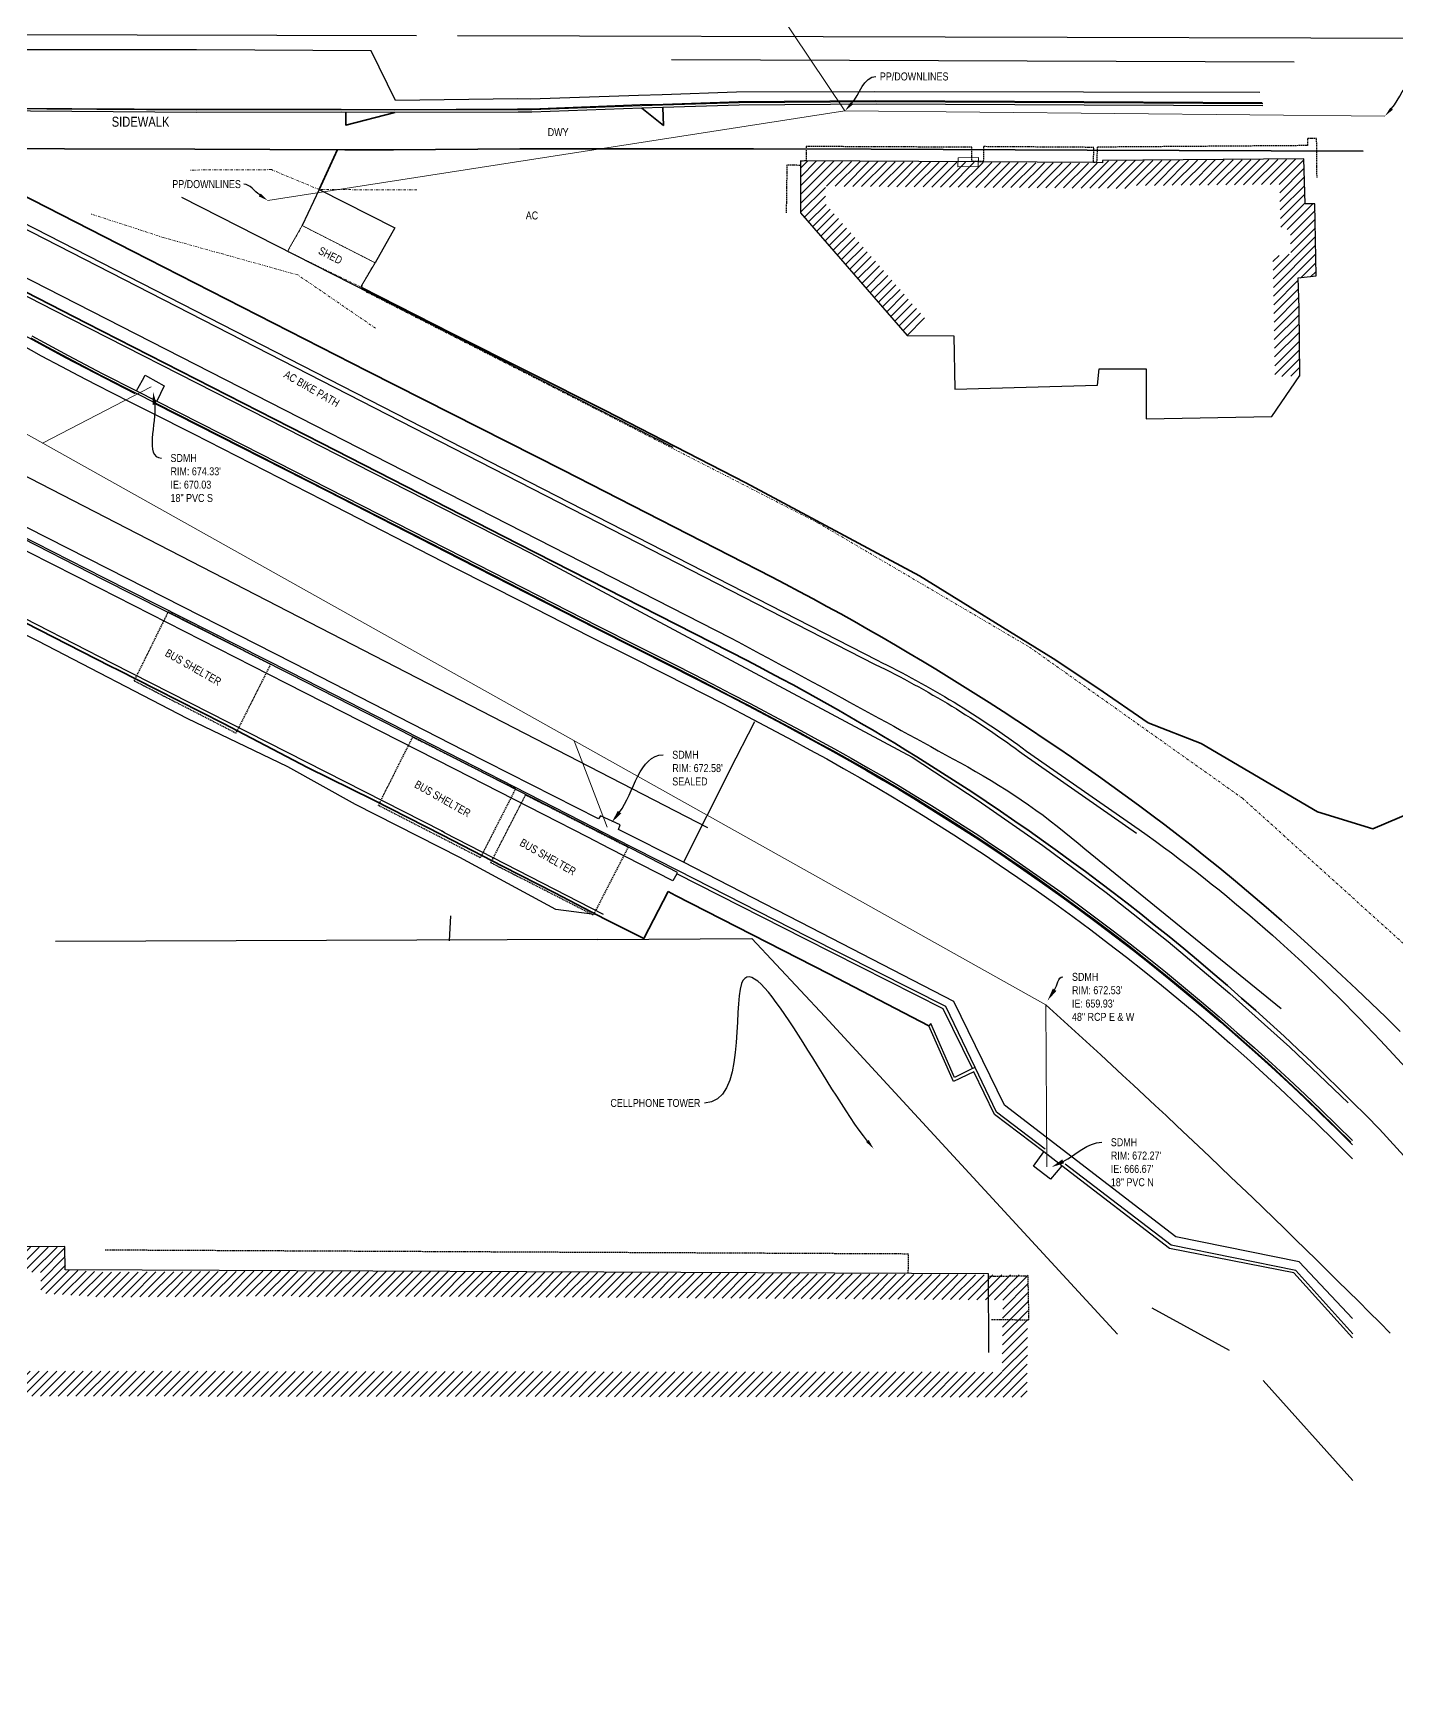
# Model space of a CAD drawing. Header units: feet. Extents: x 0 to 6444343, y 0 to 1885993.
# Drawn here: x 6433982.6 to 6434255.3, y 1884934.9 to 1885267.2 of the extents above; entities that cross this region are included whole.
import ezdxf
from ezdxf import colors
from ezdxf.entities.mleader import LeaderData, LeaderLine
from ezdxf.lldxf.tags import DXFTag
from ezdxf.math import Vec2, Vec3

# ---------------------------------------------------------------- set-up
doc = ezdxf.new("R2010")
doc.units = ezdxf.units.FT
doc.header["$MEASUREMENT"] = 0
doc.linetypes.add('DASHDOT', pattern=[1, 0.5, -0.25, 0, -0.25])
doc.linetypes.add('DASHED2', pattern=[0.375, 0.25, -0.125])
for name, color, linetype, lineweight in [('V-DETL-PATT-BLDG-', 253, 'Continuous', 13), ('VF-BLDG-LINE-', 253, 'Continuous', 25), ('VF-BLDG-OVHD-LINE-', 253, 'DASHED2', 25), ('VF-COMM-OVHD-LINE-', 253, 'OVERHEADCOMM', 15), ('VF-FENC-LINE-', 253, 'FENCE', 25), ('VF-FUEL-LQPG-GEOP-LINE-QLB-', 253, 'PETROLEUM', 15), ('VF-PVMT-EDGE-LINE-', 253, 'EDGEOFPAVEMENT', 35), ('VF-ROAD-DRIV-LINE-', 253, 'Continuous', 35), ('VF-ROAD-STRP-BIKE-LINE-', 253, 'Continuous', 25), ('VF-STRM-GEOP-LINE-QLB-', 253, 'STORMDRAIN', 15), ('VF-TOPO-BRKL-LINE-', 253, 'DASHDOT', 13), ('VF-TOPO-CONC-EDGE-LINE-', 253, 'Continuous', 25), ('VF-TOPO-CONC-GTFL-LINE-', 253, 'Continuous', 25), ('VF-TOPO-CONC-LIPG-LINE-', 253, 'Continuous', 25), ('VF-TOPO-CONC-TBCB-LINE-', 253, 'Continuous', 25), ('VF-TOPO-CONC-TBWK-LINE-', 253, 'Continuous', 35), ('VF-TOPO-CONC-TFCB-LINE-', 253, 'Continuous', 25), ('VF-TOPO-CONC-WALL-LINE-', 253, 'Continuous', 9), ('VF-TOPO-TEXT-', 253, 'Continuous', 25)]:
    doc.layers.add(name, color=color, linetype=linetype, lineweight=lineweight)
doc.styles.add('NCS1-Anno', font='arial.ttf', dxfattribs={"width": 0.8, "height": 0.1})
doc.styles.get("Standard").update_dxf_attribs({"font": 'arial.ttf'})
tags = doc.linetypes.add('EDGEOFPAVEMENT', pattern='A,1,-0.03,["EP",Standard,S=0.08,R=0,X=0,Y=-0.04],-0.16,1', length=2.19).pattern_tags.tags
tags[6] = DXFTag(74, 10)
tags = doc.linetypes.add('FENCE', pattern='A,0.5,-0.03,["X",Standard,S=0.08,R=0,X=0,Y=-0.04],-0.08,0.5', length=1.11).pattern_tags.tags
tags[6] = DXFTag(74, 10)
tags = doc.linetypes.add('OVERHEADCOMM', pattern='A,1,-0.03,["OC",Standard,S=0.08,R=0,X=0,Y=-0.04],-0.16,1', length=2.19).pattern_tags.tags
tags[6] = DXFTag(74, 10)
tags = doc.linetypes.add('PETROLEUM', pattern='A,1,-0.03,["PET",Standard,S=0.08,R=0,X=0,Y=-0.04],-0.24,1', length=2.27).pattern_tags.tags
tags[6] = DXFTag(74, 10)
tags = doc.linetypes.add('STORMDRAIN', pattern='A,1,-0.03,["SD",Standard,S=0.08,R=0,X=0,Y=-0.04],-0.16,1', length=2.19).pattern_tags.tags
tags[6] = DXFTag(74, 10)

msp = doc.modelspace()

# ---------------------------------------------------------------- hatches: boundary and pattern name
at = {"layer": 'V-DETL-PATT-BLDG-'}
h = msp.add_hatch(dxfattribs=at)
h.set_pattern_fill('ANSI31', color=256, scale=10)
h.set_pattern_definition([(45, (-206.7615, -10.5971), (-0.88388347648, 0.88388347648), [])])
h.paths.add_polyline_path([(6434235.56, 1885218.22), (6434239.12, 1885218.63), (6434238.9, 1885233.05), (6434236.92, 1885233.03), (6434236.64, 1885242.03), (6434196.42, 1885241.71), (6434196.44, 1885241.23), (6434136, 1885241.67), (6434136.03, 1885231.24), (6434157.36, 1885206.69), (6434161.13, 1885209.97), (6434141.02, 1885233.12), (6434141.01, 1885236.63), (6434201.64, 1885236.19), (6434201.62, 1885236.75), (6434231.79, 1885236.99), (6434232.07, 1885227.98), (6434233.98, 1885228), (6434234.05, 1885223.08), (6434230.48, 1885222.67), (6434230.9, 1885198.59), (6434235.9, 1885198.67)])
h = msp.add_hatch(dxfattribs=at)
h.set_pattern_fill('ANSI31', color=256, scale=10)
h.set_pattern_definition([(45, (0, 0), (-0.88388347648, 0.88388347648), [])])
h.paths.add_polyline_path([(6433965.1, 1885019.44), (6433967.77, 1885019.45), (6433984.06, 1885019.48), (6433984.16, 1885015.26), (6433996.78, 1885014.45), (6434034.45, 1885014.7), (6434035.72, 1885014.54), (6434047.42, 1885014.6), (6434069.28, 1885014.57), (6434176.48, 1885013.92), (6434176.35, 1884999.49), (6433914.18, 1884999.73), (6433914.09, 1885019.28), (6433923.86, 1885019.41), (6433943.21, 1885019.41), (6433945.83, 1885019.43)], flags=16)
h.paths.add_polyline_path([(6433965.09, 1885024.44), (6433967.76, 1885024.45), (6433987.01, 1885024.48), (6433988.94, 1885024.55), (6433989.05, 1885019.95), (6433996.93, 1885019.45), (6434034.75, 1885019.7), (6434036.02, 1885019.54), (6434047.41, 1885019.6), (6434069.3, 1885019.57), (6434181.53, 1885018.89), (6434181.31, 1884994.48), (6433909.2, 1884994.73), (6433909.07, 1885024.21), (6433923.82, 1885024.41), (6433943.19, 1885024.41), (6433945.81, 1885024.43)])

# ---------------------------------------------------------------- linework, layer by layer
at = {"layer": 'VF-BLDG-LINE-'}
msp.add_lwpolyline([(6434239.12, 1885218.7), (6434238.9, 1885233.12), (6434236.92, 1885233.1), (6434236.64, 1885242.1), (6434196.42, 1885241.78), (6434196.44, 1885241.3), (6434195.22, 1885241.39), (6434136, 1885241.74), (6434136.03, 1885231.32), (6434157.36, 1885206.76), (6434166.71, 1885206.72), (6434166.87, 1885196.07), (6434195.42, 1885196.86), (6434195.74, 1885200.11), (6434205.13, 1885200.1), (6434205.17, 1885190.12), (6434230.29, 1885190.57), (6434235.9, 1885198.75), (6434235.71, 1885212.25), (6434235.56, 1885218.29), (6434239.12, 1885218.7)], close=True, dxfattribs=at)
msp.add_lwpolyline([(6434173.71, 1885003.41), (6434173.63, 1885019.13), (6433988.96, 1885019.96), (6433988.94, 1885024.57), (6433909.17, 1885024.35), (6433909.31, 1884994.77), (6433953.25, 1884994.58)], dxfattribs=at)
at = {"layer": 'VF-BLDG-OVHD-LINE-'}
for points in [[(6434239.31, 1885238.36), (6434239.23, 1885246.15), (6434237.4, 1885246.18), (6434237.42, 1885244.76), (6434199.55, 1885244.48), (6434195.37, 1885244.44), (6434195.24, 1885241.43), (6434194.59, 1885241.37), (6434194.71, 1885244.4), (6434172.64, 1885244.55), (6434172.58, 1885241.56), (6434170.32, 1885241.55), (6434170.29, 1885244.43), (6434137.13, 1885244.58), (6434137.16, 1885241.69), (6434136.03, 1885241.67), (6434136.03, 1885240.8), (6434133.3, 1885240.85), (6434133.17, 1885231.31)], [(6434157.58, 1885019.23), (6434157.62, 1885023.09), (6433996.99, 1885023.87)], [(6434174.24, 1885010), (6434181.71, 1885009.94), (6434181.54, 1885018.65), (6434173.85, 1885018.61)]]:
    msp.add_lwpolyline(points, dxfattribs=at)
for points in [[(6434009.62, 1885151.51), (6434030.08, 1885141.06), (6434023.11, 1885127.24), (6434002.81, 1885137.69), (6434009.62, 1885151.51)], [(6434058.51, 1885126.5), (6434079.04, 1885116.13), (6434072, 1885102.34), (6434051.61, 1885112.79), (6434058.51, 1885126.5)], [(6434081.06, 1885114.92), (6434101.56, 1885104.48), (6434094.59, 1885090.88), (6434074.1, 1885101.33), (6434081.06, 1885114.92)]]:
    msp.add_lwpolyline(points, close=True, dxfattribs=at)
at = {"layer": 'VF-COMM-OVHD-LINE-', "ltscale": 0.6, "flags": 128}
for points in [[(6434088.89, 1885335.26), (6434144.9, 1885251.68)], [(6434029.54, 1885233.76), (6434144.9, 1885251.68), (6434252.89, 1885250.67)]]:
    msp.add_lwpolyline(points, dxfattribs=at)
at = {"layer": 'VF-FENC-LINE-'}
for p, q in [((6434012.22, 1885234.45), (6434110.51, 1885184.45)), ((6434012.22, 1885234.44), (6434110.51, 1885184.43)), ((6433987.05, 1885085.69), (6434095.43, 1885086.06)), ((6434140.91, 1885070.57), (6434199.42, 1885007.04)), ((6434206.29, 1885012.34), (6434221.75, 1885003.84)), ((6434228.52, 1884997.81), (6434246.5, 1884977.78))]:
    msp.add_line(p, q, dxfattribs=at)
for points in [[(6433954.3, 1885228.48), (6433986.74, 1885211.86), (6434025.95, 1885191.83), (6434082.13, 1885163.22), (6434158.37, 1885122.43), (6434171.57, 1885113.8), (6434184.5, 1885104.78), (6434197.15, 1885095.38), (6434209.52, 1885085.6), (6434221.86, 1885075.21), (6434233.88, 1885064.44), (6434245.55, 1885053.32)], [(6434064.36, 1885107.68), (6433998.48, 1885141.22), (6433975.79, 1885152.79)], [(6434096.61, 1885091.02), (6434064.82, 1885107.35), (6434064.36, 1885107.68)], [(6434095.34, 1885085.97), (6434126.28, 1885086.17), (6434140.91, 1885070.57)]]:
    msp.add_lwpolyline(points, dxfattribs=at)
msp.add_point((6434064.36, 1885107.68), dxfattribs=at)
at = {"layer": 'VF-FUEL-LQPG-GEOP-LINE-QLB-'}
msp.add_lwpolyline([(6434171.57, 1885240.55), (6434167.48, 1885240.53), (6434167.56, 1885242.31), (6434171.65, 1885242.37), (6434171.57, 1885240.55)], close=True, dxfattribs=at)
at = {"layer": 'VF-PVMT-EDGE-LINE-'}
for points in [[(6433962.37, 1885244.12), (6434002.46, 1885223.65), (6434049.42, 1885199.65), (6434088.57, 1885179.83), (6434130.21, 1885158.49), (6434133, 1885157.04), (6434135.78, 1885155.58), (6434138.55, 1885154.1), (6434141.31, 1885152.6), (6434144.07, 1885151.09), (6434146.81, 1885149.56), (6434149.55, 1885148.01), (6434152.28, 1885146.45), (6434155, 1885144.87), (6434157.7, 1885143.28), (6434160.4, 1885141.67), (6434163.09, 1885140.04), (6434165.77, 1885138.4), (6434168.44, 1885136.75), (6434171.1, 1885135.08), (6434173.76, 1885133.39), (6434176.52, 1885131.6), (6434179.29, 1885129.8), (6434182.04, 1885127.99), (6434184.78, 1885126.15), (6434187.5, 1885124.3), (6434190.22, 1885122.44), (6434192.93, 1885120.55), (6434195.62, 1885118.65), (6434198.31, 1885116.74), (6434200.97, 1885114.8), (6434203.63, 1885112.85), (6434206.27, 1885110.88), (6434208.9, 1885108.89), (6434211.52, 1885106.88), (6434214.11, 1885104.86), (6434216.7, 1885102.81), (6434219.86, 1885100.27), (6434222.98, 1885097.69), (6434226.09, 1885095.07), (6434229.17, 1885092.43), (6434232.22, 1885089.76), (6434235.26, 1885087.07), (6434238.27, 1885084.35), (6434241.26, 1885081.6), (6434244.23, 1885078.84), (6434247.19, 1885076.05), (6434250.12, 1885073.25), (6434253.05, 1885070.44), (6434255.96, 1885067.6)], [(6434043.43, 1885243.95), (6434039.75, 1885235.98)], [(6433954.39, 1885229.19), (6433993.24, 1885209.22), (6434040.22, 1885185.22), (6434079.58, 1885165.14), (6434125.33, 1885141.76), (6434127.64, 1885140.56), (6434129.95, 1885139.35), (6434132.25, 1885138.13), (6434134.54, 1885136.89), (6434136.83, 1885135.65), (6434139.1, 1885134.39), (6434141.38, 1885133.11), (6434143.64, 1885131.83), (6434145.9, 1885130.53), (6434148.15, 1885129.22), (6434150.4, 1885127.9), (6434152.64, 1885126.57), (6434154.87, 1885125.23), (6434157.09, 1885123.87), (6434159.3, 1885122.5), (6434161.51, 1885121.13), (6434164.44, 1885119.27), (6434167.36, 1885117.39), (6434170.27, 1885115.49), (6434173.16, 1885113.57), (6434176.04, 1885111.63), (6434178.91, 1885109.67), (6434181.76, 1885107.69), (6434184.6, 1885105.68), (6434187.42, 1885103.66), (6434190.23, 1885101.62), (6434193.03, 1885099.56), (6434195.81, 1885097.47), (6434198.57, 1885095.37), (6434201.32, 1885093.25), (6434204.06, 1885091.11), (6434206.77, 1885088.95), (6434209.73, 1885086.57), (6434212.67, 1885084.16), (6434215.59, 1885081.72), (6434218.49, 1885079.27), (6434221.38, 1885076.79), (6434224.24, 1885074.28), (6434227.09, 1885071.76), (6434229.91, 1885069.21), (6434232.72, 1885066.64), (6434235.5, 1885064.05), (6434238.27, 1885061.44), (6434241.01, 1885058.81), (6434243.73, 1885056.15), (6434246.43, 1885053.48), (6434249.11, 1885050.78), (6434251.77, 1885048.06), (6434291.31, 1885004.72)], [(6434048.29, 1885216.88), (6434048.25, 1885216.4), (6434066.28, 1885207.15), (6434096.83, 1885191.88), (6434125.09, 1885177.31), (6434159.81, 1885158.74), (6434186.58, 1885142.17), (6434195.45, 1885136.26), (6434205.53, 1885129.3), (6434216.11, 1885125.21), (6434239.43, 1885111.51), (6434250.46, 1885108.15), (6434258.45, 1885111.52), (6434260.31, 1885085.02)]]:
    msp.add_lwpolyline(points, dxfattribs=at)
at = {"layer": 'VF-ROAD-DRIV-LINE-', "ltscale": 0.6}
msp.add_lwpolyline([(6434054.93, 1885251.4), (6434045.08, 1885248.86), (6434045.09, 1885251.45)], dxfattribs=at)
at = {"layer": 'VF-ROAD-DRIV-LINE-'}
msp.add_lwpolyline([(6434108.47, 1885252.41), (6434108.63, 1885248.81), (6434104.3, 1885252.23)], dxfattribs=at)
at = {"layer": 'VF-ROAD-STRP-BIKE-LINE-', "linetype": 'Continuous'}
msp.add_line((6433934.74, 1885267.11), (6434059.25, 1885266.75), dxfattribs=at)
at = {"layer": 'VF-ROAD-STRP-BIKE-LINE-'}
for p, q in [((6434067.41, 1885266.75), (6434358.46, 1885265.96)), ((6434234.73, 1885261.43), (6434110.22, 1885261.92)), ((6433967.79, 1885185.54), (6434117.46, 1885108.41))]:
    msp.add_line(p, q, dxfattribs=at)
at = {"layer": 'VF-ROAD-STRP-BIKE-LINE-', "flags": 128}
for points in [[(6433969.02, 1885234.24), (6434150.97, 1885141.02, -0.045925), (6434180.72, 1885122.94), (6434203.21, 1885107.28)], [(6433969.43, 1885235.04), (6434151.37, 1885141.83, -0.045896), (6434181.24, 1885123.67), (6434203.72, 1885108.02, 0.04286)], [(6433964.43, 1885226.88), (6434122.05, 1885146.34, -0.002798), (6434169.47, 1885120.49, -0.052997), (6434192.9, 1885104.1, 0.0663)], [(6434203.72, 1885108.02, -0.050977), (6434251.97, 1885065.82), (6434312.63, 1885000.3)]]:
    msp.add_lwpolyline(points, format="xyb", dxfattribs=at)
msp.add_lwpolyline([(6434192.9, 1885104.1), (6434232.17, 1885072.16)], dxfattribs=at)
at = {"layer": 'VF-STRM-GEOP-LINE-QLB-', "ltscale": 0.6}
msp.add_line((6434185.25, 1885040.52), (6434185.08, 1885072.93), dxfattribs=at)
msp.add_lwpolyline([(6433947.22, 1885206.09), (6434185.08, 1885072.93, -0.01289), (6434253.95, 1885007.27, -0.01289)], format="xyb", dxfattribs=at)
at = {"layer": 'VF-STRM-GEOP-LINE-QLB-', "ltscale": 0.6, "flags": 128}
msp.add_lwpolyline([(6434006.2, 1885196.54), (6433984.47, 1885185.24)], dxfattribs=at)
at = {"layer": 'VF-STRM-GEOP-LINE-QLB-', "ltscale": 0.6}
msp.add_lwpolyline([(6434097.39, 1885108.43), (6434090.76, 1885125.73)], dxfattribs=at)
at = {"layer": 'VF-TOPO-BRKL-LINE-'}
for points in [[(6434059.32, 1885235.88), (6434039.75, 1885235.98), (6434030.22, 1885239.95), (6434013.8, 1885239.87)], [(6434051.05, 1885208.24), (6434035.53, 1885218.89), (6434008.61, 1885226.38), (6433994.19, 1885231.08)], [(6434049.21, 1885215.48), (6434094.85, 1885192.19), (6434139.45, 1885169.35), (6434181.83, 1885144.45), (6434224.38, 1885114.26), (6434276.1, 1885067.58), (6434315.25, 1885021.95)]]:
    msp.add_lwpolyline(points, dxfattribs=at)
msp.add_lwpolyline([(6434033.49, 1885223.6), (6434036.38, 1885228.75), (6434050.96, 1885221.34), (6434048.29, 1885216.88), (6434048.25, 1885216.4), (6434033.49, 1885223.6)], close=True, dxfattribs=at)
at = {"layer": 'VF-TOPO-CONC-EDGE-LINE-'}
for p, q in [((6434039.75, 1885235.98), (6434036.38, 1885228.75)), ((6434003.25, 1885195.71), (6434004.46, 1885197.88)), ((6434121.91, 1885119.85), (6434126.9, 1885129.6)), ((6434121.91, 1885119.85), (6434112.62, 1885101.46)), ((6434066.04, 1885090.75), (6434065.75, 1885085.72))]:
    msp.add_line(p, q, dxfattribs=at)
for points in [[(6434039.75, 1885235.98), (6434054.92, 1885228.29), (6434050.96, 1885221.34)], [(6434003.25, 1885195.71), (6434004.46, 1885197.88), (6434004.99, 1885198.83), (6434005.42, 1885198.6), (6434008.79, 1885196.74), (6434007.35, 1885193.64)], [(6434094.3, 1885091.04), (6434087.09, 1885092), (6434067.92, 1885102.38), (6434047.04, 1885112.97), (6434033.51, 1885120.54), (6434013.41, 1885130.2), (6433983.62, 1885145.65), (6433952.63, 1885161.15), (6433942.62, 1885166.67), (6433943.41, 1885168.18)], [(6434111.29, 1885099.1), (6434110.53, 1885097.71), (6434097.84, 1885104.21), (6434093.48, 1885106.45), (6434066.9, 1885120.05), (6434033.24, 1885137.19), (6433995.84, 1885156.22), (6433976.91, 1885165.83), (6433977.74, 1885167.24)], [(6434111.29, 1885099.1), (6434111.45, 1885099.39), (6434098.72, 1885106), (6434094.35, 1885108.19), (6434067.75, 1885121.78), (6434033.96, 1885139.03), (6433996.68, 1885157.94), (6433977.93, 1885167.52), (6433977.74, 1885167.24)], [(6434170.92, 1885060.39), (6434170.42, 1885060.18), (6434166.81, 1885058.41), (6434162.07, 1885069.16), (6434161.7, 1885068.73)], [(6434188.31, 1885040.7), (6434186.04, 1885038.05), (6434182.63, 1885040.66), (6434184.69, 1885043.56)]]:
    msp.add_lwpolyline(points, dxfattribs=at)
at = {"layer": 'VF-TOPO-CONC-GTFL-LINE-'}
for points in [[(6434228.34, 1885253.34), (6434192.69, 1885253.51), (6434151, 1885253.7), (6434123.66, 1885253.52), (6434108.55, 1885253.01), (6434103.97, 1885252.88), (6434082.26, 1885252.04), (6434079.45, 1885252.02), (6434054.93, 1885251.88), (6434044.19, 1885251.97), (6434015.25, 1885252.01), (6433965.42, 1885252.27), (6433931.37, 1885252.43)], [(6433970.01, 1885212.98), (6433979.46, 1885207.57), (6433989, 1885202.35), (6434002.9, 1885195.19)], [(6434006.93, 1885193.17), (6434024.11, 1885184.45), (6434041.28, 1885175.71), (6434067.97, 1885162.05), (6434095.06, 1885148.23), (6434102.7, 1885144.37), (6434110.34, 1885140.53), (6434114.16, 1885138.6), (6434117.97, 1885136.66), (6434121.77, 1885134.69), (6434125.56, 1885132.7), (6434132.35, 1885129.09), (6434135.74, 1885127.28), (6434139.12, 1885125.45), (6434142.49, 1885123.6), (6434145.85, 1885121.72), (6434149.19, 1885119.82), (6434152.51, 1885117.88), (6434155.61, 1885116.03), (6434158.71, 1885114.16), (6434161.78, 1885112.26), (6434164.85, 1885110.35), (6434167.9, 1885108.41), (6434170.93, 1885106.45), (6434173.95, 1885104.46), (6434176.96, 1885102.45), (6434180.69, 1885099.89), (6434184.41, 1885097.29), (6434188.1, 1885094.66), (6434191.76, 1885091.99), (6434195.39, 1885089.28), (6434199, 1885086.54), (6434202.58, 1885083.77), (6434206.14, 1885080.96), (6434209.66, 1885078.13), (6434213.15, 1885075.26), (6434216.62, 1885072.36), (6434220.06, 1885069.43), (6434223.47, 1885066.47), (6434226.85, 1885063.47), (6434230.2, 1885060.44), (6434233.52, 1885057.38), (6434236.79, 1885054.31), (6434240.03, 1885051.2), (6434243.24, 1885048.07), (6434246.42, 1885044.9)], [(6434094.77, 1885108.32), (6434068.22, 1885121.95), (6434034.1, 1885139.36), (6433996.75, 1885158.32), (6433955.88, 1885179.14)], [(6434184.94, 1885044.05), (6434175.24, 1885051.49), (6434170.92, 1885060.39), (6434165.07, 1885072.6), (6434137.46, 1885086.55), (6434111.49, 1885099.76), (6434098.76, 1885106.24), (6434094.77, 1885108.32)], [(6434246.46, 1885007.12), (6434235.04, 1885019.82), (6434210.12, 1885024.84), (6434188.95, 1885041.07)]]:
    msp.add_lwpolyline(points, dxfattribs=at)
at = {"layer": 'VF-TOPO-CONC-LIPG-LINE-'}
for points in [[(6434227.89, 1885255.41), (6434192.6, 1885255.47), (6434150.88, 1885255.53), (6434123.22, 1885255.47), (6434108.37, 1885254.93), (6434103.62, 1885254.75), (6434082.05, 1885254.07), (6434079.43, 1885254.09), (6434055.04, 1885253.8), (6434050.15, 1885263.73), (6434015.26, 1885263.89), (6433970.46, 1885263.88), (6433965.51, 1885254.24), (6433929.89, 1885254.45)], [(6434227.89, 1885255.41), (6434192.6, 1885255.47), (6434150.88, 1885255.53), (6434123.22, 1885255.47), (6434108.37, 1885254.93), (6434103.62, 1885254.75), (6434082.05, 1885254.07), (6434079.43, 1885254.09), (6434055.04, 1885253.8), (6434050.15, 1885263.73), (6434015.26, 1885263.89), (6433970.46, 1885263.88), (6433965.51, 1885254.24)], [(6433980.17, 1885204.96), (6433984.21, 1885202.74), (6433988.27, 1885200.55), (6433991.67, 1885198.75), (6433995.09, 1885196.99), (6434001.94, 1885193.51), (6434006.05, 1885191.44), (6434014.67, 1885187.09), (6434023.27, 1885182.7), (6434040.45, 1885173.91), (6434066.91, 1885160.35), (6434080.34, 1885153.51), (6434093.78, 1885146.68), (6434101.42, 1885142.83), (6434109.07, 1885139), (6434112.89, 1885137.07), (6434116.7, 1885135.13), (6434120.51, 1885133.17), (6434124.29, 1885131.18), (6434131.1, 1885127.58), (6434134.5, 1885125.76), (6434137.89, 1885123.93), (6434141.26, 1885122.09), (6434144.63, 1885120.21), (6434147.98, 1885118.31), (6434151.3, 1885116.37), (6434154.41, 1885114.53), (6434157.5, 1885112.66), (6434160.58, 1885110.76), (6434163.65, 1885108.85), (6434166.7, 1885106.91), (6434169.74, 1885104.95), (6434172.76, 1885102.96), (6434175.76, 1885100.95), (6434179.47, 1885098.42), (6434183.15, 1885095.85), (6434186.82, 1885093.24), (6434190.45, 1885090.6), (6434194.06, 1885087.93), (6434197.64, 1885085.22), (6434201.2, 1885082.47), (6434204.72, 1885079.68), (6434208.22, 1885076.87), (6434211.68, 1885074.01), (6434215.11, 1885071.12), (6434218.52, 1885068.19), (6434221.9, 1885065.23), (6434225.25, 1885062.25), (6434228.57, 1885059.23), (6434231.87, 1885056.18), (6434235.55, 1885052.73), (6434239.19, 1885049.23), (6434242.81, 1885045.7), (6434246.38, 1885042.13)], [(6434246.37, 1885010.18), (6434235.74, 1885021.52), (6434211.09, 1885026.5), (6434176.82, 1885052.85), (6434166.69, 1885073.6), (6434138.18, 1885088.33), (6434112.62, 1885101.46), (6434099.66, 1885108), (6434099.98, 1885108.9), (6434096.03, 1885110.75), (6434095.65, 1885110.09), (6434068.84, 1885123.75), (6434034.62, 1885141.23), (6433997.62, 1885160.13), (6433957.27, 1885180.61)]]:
    msp.add_lwpolyline(points, dxfattribs=at)
at = {"layer": 'VF-TOPO-CONC-TBCB-LINE-'}
for points in [[(6434228.48, 1885252.68), (6434192.77, 1885252.85), (6434151.14, 1885253.04), (6434123.74, 1885252.85), (6434108.47, 1885252.41), (6434104.3, 1885252.23), (6434082.29, 1885251.46), (6434079.58, 1885251.47), (6434054.93, 1885251.4), (6434044.2, 1885251.46), (6434015.16, 1885251.4), (6433965.39, 1885251.76), (6433944.02, 1885251.72)], [(6434228.48, 1885252.68), (6434192.77, 1885252.85), (6434151.14, 1885253.04), (6434123.74, 1885252.85), (6434108.47, 1885252.41), (6434104.3, 1885252.23), (6434082.29, 1885251.46), (6434079.58, 1885251.47), (6434054.93, 1885251.4), (6434044.2, 1885251.46), (6434015.16, 1885251.4), (6433965.39, 1885251.76)], [(6433982.34, 1885206.72), (6433984.76, 1885205.39), (6433989.62, 1885202.77), (6433993.01, 1885200.97), (6433996.42, 1885199.21), (6434003.25, 1885195.71), (6434007.35, 1885193.64), (6434024.5, 1885184.93), (6434041.65, 1885176.2), (6434068.42, 1885162.5), (6434095.6, 1885148.64), (6434103.2, 1885144.79), (6434110.81, 1885140.96), (6434114.6, 1885139.04), (6434118.39, 1885137.1), (6434122.18, 1885135.15), (6434125.94, 1885133.17), (6434132.71, 1885129.57), (6434136.09, 1885127.77), (6434139.47, 1885125.95), (6434142.83, 1885124.11), (6434146.18, 1885122.25), (6434149.51, 1885120.35), (6434152.82, 1885118.43), (6434155.96, 1885116.56), (6434159.09, 1885114.67), (6434162.21, 1885112.76), (6434165.31, 1885110.83), (6434168.39, 1885108.87), (6434171.46, 1885106.89), (6434174.51, 1885104.88), (6434177.55, 1885102.84), (6434181.1, 1885100.41), (6434184.63, 1885097.95), (6434188.14, 1885095.45), (6434191.63, 1885092.91), (6434195.09, 1885090.35), (6434198.52, 1885087.75), (6434201.93, 1885085.12), (6434205.32, 1885082.46), (6434208.98, 1885079.52), (6434212.6, 1885076.55), (6434216.2, 1885073.54), (6434219.76, 1885070.5), (6434223.3, 1885067.42), (6434226.8, 1885064.31), (6434230.28, 1885061.16), (6434233.73, 1885057.99), (6434236.94, 1885054.98), (6434240.12, 1885051.94), (6434243.28, 1885048.88), (6434246.41, 1885045.78)], [(6434170.42, 1885060.18), (6434164.57, 1885072.11), (6434136.88, 1885086.14), (6434111.29, 1885099.1)], [(6434246.42, 1885006.31), (6434234.69, 1885019.3), (6434209.78, 1885024.19), (6434188.31, 1885040.7), (6434184.69, 1885043.56), (6434174.84, 1885051.01), (6434170.67, 1885059.54), (6434166.59, 1885057.62), (6434161.7, 1885068.73)]]:
    msp.add_lwpolyline(points, dxfattribs=at)
at = {"layer": 'VF-TOPO-CONC-TBWK-LINE-'}
msp.add_line((6433997.98, 1885140.68), (6433940.62, 1885169.9), dxfattribs=at)
for points in [[(6434248.55, 1885243.65), (6434193.32, 1885243.87), (6434150.17, 1885244.06), (6434126.64, 1885244.13), (6434108.82, 1885244.1), (6434079.9, 1885244.14), (6434054.63, 1885243.92), (6434044.89, 1885243.94), (6434014.94, 1885244.05), (6433962.71, 1885244.21), (6433961.69, 1885244.16)], [(6434097, 1885090.09), (6434086.89, 1885095.32), (6434076.47, 1885100.67), (6434064.45, 1885106.85), (6434050.6, 1885113.95), (6434037.45, 1885120.4), (6434020.62, 1885129.2), (6434007.26, 1885136.01), (6433999.68, 1885139.87), (6433997.98, 1885140.68)], [(6434109.58, 1885095.61), (6434104.68, 1885086.18), (6434097, 1885090.09)], [(6434161.7, 1885068.73), (6434141.72, 1885079.15), (6434111.05, 1885094.82), (6434109.58, 1885095.61)]]:
    msp.add_lwpolyline(points, dxfattribs=at)
at = {"layer": 'VF-TOPO-CONC-TFCB-LINE-'}
for points in [[(6434228.48, 1885253.13), (6434192.77, 1885253.3), (6434151.14, 1885253.49), (6434123.73, 1885253.3), (6434108.45, 1885252.86), (6434104.28, 1885252.68), (6434082.29, 1885251.91), (6434079.58, 1885251.92), (6434054.93, 1885251.85), (6434044.2, 1885251.91), (6434015.16, 1885251.85), (6433965.39, 1885252.21), (6433944.02, 1885252.17)], [(6433982.12, 1885206.33), (6433984.55, 1885205), (6433989.41, 1885202.37), (6433992.8, 1885200.57), (6433996.21, 1885198.81), (6434003.05, 1885195.31), (6434007.14, 1885193.24), (6434024.3, 1885184.53), (6434041.44, 1885175.8), (6434068.22, 1885162.1), (6434095.4, 1885148.24), (6434103, 1885144.39), (6434110.6, 1885140.56), (6434114.4, 1885138.64), (6434118.19, 1885136.7), (6434121.97, 1885134.75), (6434125.73, 1885132.77), (6434132.5, 1885129.18), (6434135.88, 1885127.37), (6434139.25, 1885125.55), (6434142.61, 1885123.71), (6434145.96, 1885121.85), (6434149.29, 1885119.96), (6434152.59, 1885118.04), (6434155.73, 1885116.17), (6434158.86, 1885114.29), (6434161.97, 1885112.38), (6434165.07, 1885110.45), (6434168.15, 1885108.49), (6434171.22, 1885106.51), (6434174.26, 1885104.5), (6434177.3, 1885102.47), (6434180.85, 1885100.04), (6434184.38, 1885097.58), (6434187.88, 1885095.08), (6434191.36, 1885092.55), (6434194.82, 1885089.99), (6434198.25, 1885087.39), (6434201.66, 1885084.76), (6434205.04, 1885082.1), (6434208.69, 1885079.17), (6434212.31, 1885076.21), (6434215.91, 1885073.2), (6434219.47, 1885070.16), (6434223, 1885067.08), (6434226.5, 1885063.97), (6434229.98, 1885060.83), (6434233.42, 1885057.66), (6434236.63, 1885054.65), (6434239.81, 1885051.62), (6434242.97, 1885048.56), (6434246.09, 1885045.46)]]:
    msp.add_lwpolyline(points, dxfattribs=at)
at = {"layer": 'VF-TOPO-CONC-WALL-LINE-'}
for points in [[(6434036.38, 1885228.75), (6434033.74, 1885224.13), (6434033.49, 1885223.6)], [(6434036.38, 1885228.75), (6434050.96, 1885221.34), (6434048.29, 1885216.88)]]:
    msp.add_lwpolyline(points, dxfattribs=at)
msp.add_point((6434033.49, 1885223.6), dxfattribs=at)

# ---------------------------------------------------------------- texts
at = {"layer": 'VF-TOPO-TEXT-', "ltscale": 0.6, "insert": (6433998.29, 1885250.53, 674.97), "char_height": 2, "width": 18.0452, "attachment_point": 1, "style": 'NCS1-Anno'}
msp.add_mtext('SIDEWALK', dxfattribs=at)
at = {"layer": 'VF-TOPO-TEXT-', "char_height": 1.6, "width": 16.1628, "attachment_point": 1, "rotation": 330.4586, "style": 'NCS1-Anno'}
for insert in [(6434009.6, 1885144.19), (6434059.46, 1885117.9), (6434080.51, 1885106.26)]:
    msp.add_mtext('BUS SHELTER', dxfattribs=dict(at, insert=insert))

# ---------------------------------------------------------------- leaders
at = {"layer": 'VF-TOPO-TEXT-'}
ml = msp.add_multileader_mtext('Standard', dxfattribs=at)
ml.set_content('BIKE LANE', color=256, style='NCS1-Anno')
ml.set_leader_properties()
ml.build(insert=Vec2(0, 0))
ml.multileader.update_dxf_attribs({"leader_type": 2, "dogleg_length": 0.1, "arrow_head_size": 2, "scale": 20})
ctx = ml.context
ctx.base_point, ctx.scale, ctx.char_height, ctx.arrow_head_size, ctx.landing_gap_size, ctx.plane_origin = Vec3(6433657.18, 1885324.96), 20, 1.6, 2, 0.8, Vec3(6433643.94, 1885289.96)
notes = []
notes.append((ctx, [(0, (0, 0, 0), (0, 0), (1, 0), 1, [])]))
ctx.mtext.insert, ctx.mtext.width, ctx.mtext.flow_direction = Vec3(6433657.98, 1885325.76), 24.759, 5
ml = msp.add_multileader_mtext('Standard', dxfattribs=at)
ml.set_content('PP/DOWNLINES', color=256, style='NCS1-Anno')
ml.set_leader_properties()
ml.build(insert=Vec2(0, 0))
ml.multileader.update_dxf_attribs({"leader_type": 2, "dogleg_length": 0.1, "arrow_head_size": 2, "scale": 20})
ctx = ml.context
ctx.base_point, ctx.scale, ctx.char_height, ctx.arrow_head_size, ctx.landing_gap_size, ctx.plane_origin = Vec3(6434151.1, 1885258.58), 20, 1.6, 2, 0.8, Vec3(6434124.78, 1885263.98)
notes.append((ctx, [(1, (1, 1, 0), (6434149.1, 1885258.58), (1, 0), 2, [(2, [(6434144.9, 1885251.68)], 0, [])])]))
ctx.mtext.insert, ctx.mtext.flow_direction = Vec3(6434151.9, 1885259.39), 5
ml = msp.add_multileader_mtext('Standard', dxfattribs=at)
ml.set_content('PP/DOWNLINES', color=256, style='NCS1-Anno')
ml.set_leader_properties()
ml.build(insert=Vec2(0, 0))
ml.multileader.update_dxf_attribs({"leader_type": 2, "dogleg_length": 0.1, "arrow_head_size": 2, "scale": 20})
ctx = ml.context
ctx.base_point, ctx.scale, ctx.char_height, ctx.arrow_head_size, ctx.landing_gap_size, ctx.plane_origin = Vec3(6434259.09, 1885257.57), 20, 1.6, 2, 0.8, Vec3(6434232.77, 1885262.97)
notes.append((ctx, [(1, (1, 1, 0), (6434257.09, 1885257.57), (1, 0), 2, [(2, [(6434252.89, 1885250.67)], 0, [])])]))
ctx.mtext.insert, ctx.mtext.flow_direction = Vec3(6434259.89, 1885258.38), 5
ml = msp.add_multileader_mtext('Standard', dxfattribs=at)
ml.set_content('DWY', color=256, style='NCS1-Anno')
ml.set_leader_properties()
ml.build(insert=Vec2(0, 0))
ml.multileader.update_dxf_attribs({"leader_type": 2, "dogleg_length": 0.1, "arrow_head_size": 2, "scale": 20})
ctx = ml.context
ctx.base_point, ctx.scale, ctx.char_height, ctx.arrow_head_size, ctx.landing_gap_size, ctx.plane_origin = Vec3(6434084.68, 1885247.45), 20, 1.6, 2, 0.8, Vec3(6434071.45, 1885212.45)
notes.append((ctx, [(0, (0, 0, 0), (0, 0), (1, 0), 1, [])]))
ctx.mtext.insert, ctx.mtext.width, ctx.mtext.flow_direction = Vec3(6434085.48, 1885248.25), 6.8026, 5
ml = msp.add_multileader_mtext('Standard', dxfattribs=at)
ml.set_content('PP/DOWNLINES', color=256, style='NCS1-Anno')
ml.set_leader_properties()
ml.build(insert=Vec2(0, 0))
ml.multileader.update_dxf_attribs({"leader_type": 2, "dogleg_length": 0.1, "arrow_head_size": 2, "scale": 20})
ctx = ml.context
ctx.base_point, ctx.scale, ctx.char_height, ctx.arrow_head_size, ctx.landing_gap_size, ctx.plane_origin = Vec3(6434009.61, 1885237.05), 20, 1.6, 2, 0.8, Vec3(6434009.42, 1885246.06)
notes.append((ctx, [(0, (1, 1, 0), (6434026.69, 1885237.05), (-1, 0), 2, [(2, [(6434029.54, 1885233.76)], 0, [])])]))
ctx.mtext.insert, ctx.mtext.flow_direction = Vec3(6434010.41, 1885237.86), 5
ml = msp.add_multileader_mtext('Standard', dxfattribs=at)
ml.set_content('AC', color=256, style='NCS1-Anno')
ml.set_leader_properties()
ml.build(insert=Vec2(0, 0))
ml.multileader.update_dxf_attribs({"leader_type": 2, "dogleg_length": 0.1, "arrow_head_size": 2, "scale": 20})
ctx = ml.context
ctx.base_point, ctx.scale, ctx.char_height, ctx.arrow_head_size, ctx.landing_gap_size, ctx.plane_origin = Vec3(6434080.29, 1885230.78), 20, 1.6, 2, 0.8, Vec3(6434067.05, 1885195.79)
notes.append((ctx, [(0, (0, 0, 0), (0, 0), (1, 0), 1, [])]))
ctx.mtext.insert, ctx.mtext.width, ctx.mtext.flow_direction = Vec3(6434081.09, 1885231.59), 6.8026, 5
ml = msp.add_multileader_mtext('Standard', dxfattribs=at)
ml.set_content('SHED', color=256, style='NCS1-Anno')
ml.set_leader_properties()
ml.build(insert=Vec2(0, 0))
ml.multileader.update_dxf_attribs({"leader_type": 2, "dogleg_length": 0.1, "arrow_head_size": 2, "scale": 20})
ctx = ml.context
ctx.base_point, ctx.scale, ctx.char_height, ctx.arrow_head_size, ctx.landing_gap_size, ctx.plane_origin, ctx.plane_x_axis, ctx.plane_y_axis = Vec3(6434039.1, 1885224.27), 20, 1.6, 2, 0.8, Vec3(6434009.2, 1885199.16), Vec3(0.891375, -0.453266), Vec3(0.453266, 0.891375)
notes.append((ctx, [(0, (0, 0, 0), (0, 0), (1, 0), 1, [])]))
ctx.mtext.insert, ctx.mtext.text_direction, ctx.mtext.rotation, ctx.mtext.width, ctx.mtext.flow_direction = Vec3(6434040.18, 1885224.63), Vec3(0.891375, -0.453266), 5.812759, 6.2679, 5
ml = msp.add_multileader_mtext('Standard', dxfattribs=at)
ml.set_content('AC BIKE PATH', color=256, style='NCS1-Anno')
ml.set_leader_properties()
ml.build(insert=Vec2(0, 0))
ml.multileader.update_dxf_attribs({"leader_type": 2, "dogleg_length": 0.1, "arrow_head_size": 2, "scale": 20})
ctx = ml.context
ctx.base_point, ctx.scale, ctx.char_height, ctx.arrow_head_size, ctx.landing_gap_size, ctx.plane_origin, ctx.plane_x_axis, ctx.plane_y_axis = Vec3(6434032.25, 1885199.59), 20, 1.6, 2, 0.8, Vec3(6433995.69, 1885192.13), Vec3(0.867678, -0.497126), Vec3(0.497126, 0.867678)
notes.append((ctx, [(0, (0, 0, 0), (0, 0), (1, 0), 1, [])]))
ctx.mtext.insert, ctx.mtext.text_direction, ctx.mtext.rotation, ctx.mtext.width, ctx.mtext.flow_direction = Vec3(6434033.35, 1885199.9), Vec3(0.867678, -0.497126), 5.762902, 15.7425, 5
ml = msp.add_multileader_mtext('Standard', dxfattribs=at)
ml.set_content('SDMH\\PRIM: 674.33\'\\PIE: 670.03\\P18" PVC S', color=256, style='NCS1-Anno')
ml.set_leader_properties()
ml.build(insert=Vec2(0, 0))
ml.multileader.update_dxf_attribs({"leader_type": 2, "dogleg_length": 0.19, "arrow_head_size": 2.6, "scale": 20})
ctx = ml.context
ctx.base_point, ctx.scale, ctx.char_height, ctx.arrow_head_size, ctx.landing_gap_size, ctx.plane_origin = Vec3(6434008.25, 1885182.28, 674.33), 20, 1.6, 2.6, 1.8, Vec3(6434006.2, 1885196.54, 674.33)
notes.append((ctx, [(0, (1, 1, 0), (6434004.45, 1885182.28, 674.33), (1, 0), 3.8, [(0, [(6434006.56, 1885195.53, 674.33)], 0, [])])]))
ctx.mtext.insert, ctx.mtext.flow_direction = Vec3(6434010.05, 1885183.09, 674.33), 5
ml = msp.add_multileader_mtext('Standard', dxfattribs=at)
ml.set_content("SDMH\\PRIM: 672.58'\\PSEALED", color=256, style='NCS1-Anno')
ml.set_leader_properties()
ml.build(insert=Vec2(0, 0))
ml.multileader.update_dxf_attribs({"leader_type": 2, "dogleg_length": 0.19, "arrow_head_size": 2.6, "scale": 20})
ctx = ml.context
ctx.base_point, ctx.scale, ctx.char_height, ctx.arrow_head_size, ctx.landing_gap_size, ctx.plane_origin = Vec3(6434108.59, 1885122.93), 20, 1.6, 2.6, 1.8, Vec3(6434085.74, 1885114.32)
notes.append((ctx, [(0, (1, 1, 0), (6434104.79, 1885122.93), (1, 0), 3.8, [(0, [(6434098.26, 1885109.39)], 0, [])])]))
ctx.mtext.insert, ctx.mtext.flow_direction = Vec3(6434110.39, 1885123.74), 5
ml = msp.add_multileader_mtext('Standard', dxfattribs=at)
ml.set_content('CELLPHONE TOWER', color=256, style='NCS1-Anno')
ml.set_leader_properties()
ml.build(insert=Vec2(0, 0))
ml.multileader.update_dxf_attribs({"leader_type": 2, "dogleg_length": 0.1, "arrow_head_size": 2, "scale": 20})
ctx = ml.context
ctx.base_point, ctx.scale, ctx.char_height, ctx.arrow_head_size, ctx.landing_gap_size, ctx.plane_origin = Vec3(6434097.33, 1885053.29, 672.81), 20, 1.6, 2, 0.8, Vec3(6434150.66, 1885044.13, 672.81)
ctx.text_align_type = 2
notes.append((ctx, [(0, (1, 1, 0), (6434118.8, 1885053.29, 672.81), (-1, 0), 2, [(1, [(6434150.66, 1885044.13, 672.81), (6434124.22, 1885077.16, 672.81)], 0, [])])]))
ctx.mtext.insert, ctx.mtext.alignment, ctx.mtext.flow_direction = Vec3(6434116, 1885054.1, 672.81), 3, 5
ml = msp.add_multileader_mtext('Standard', dxfattribs=at)
ml.set_content('SDMH\\PRIM: 672.53\'\\PIE: 659.93\'\\P48" RCP E & W', color=256, style='NCS1-Anno')
ml.set_leader_properties()
ml.build(insert=Vec2(0, 0))
ml.multileader.update_dxf_attribs({"leader_type": 2, "dogleg_length": 0.19, "arrow_head_size": 2.6, "scale": 20})
ctx = ml.context
ctx.base_point, ctx.scale, ctx.char_height, ctx.arrow_head_size, ctx.landing_gap_size, ctx.plane_origin = Vec3(6434188.51, 1885078.51, 672.53), 20, 1.6, 2.6, 1.8, Vec3(6434185.08, 1885072.93, 672.53)
notes.append((ctx, [(0, (1, 1, 0), (6434184.71, 1885078.51, 672.53), (1, 0), 3.8, [(0, [(6434185.42, 1885073.77, 672.53)], 0, [])])]))
ctx.mtext.insert, ctx.mtext.flow_direction = Vec3(6434190.31, 1885079.32, 672.53), 5
ml = msp.add_multileader_mtext('Standard', dxfattribs=at)
ml.set_content('SDMH\\PRIM: 672.27\'\\PIE: 666.67\'\\P18" PVC N', color=256, style='NCS1-Anno')
ml.set_leader_properties()
ml.build(insert=Vec2(0, 0))
ml.multileader.update_dxf_attribs({"leader_type": 2, "dogleg_length": 0.19, "arrow_head_size": 2.6, "scale": 20})
ctx = ml.context
ctx.base_point, ctx.scale, ctx.char_height, ctx.arrow_head_size, ctx.landing_gap_size, ctx.plane_origin = Vec3(6434196.28, 1885045.44, 672.26), 20, 1.6, 2.6, 1.8, Vec3(6434185.25, 1885040.52, 672.26)
notes.append((ctx, [(0, (1, 1, 0), (6434192.48, 1885045.44, 672.26), (1, 0), 3.8, [(0, [(6434186.22, 1885040.47, 672.26)], 0, [])])]))
ctx.mtext.insert, ctx.mtext.flow_direction = Vec3(6434198.08, 1885046.25, 672.26), 5
for ctx, leaders in notes:
    for number, flags, end, landing, length, lines in leaders:
        leader = LeaderData()
        leader.index, (leader.has_last_leader_line, leader.has_dogleg_vector, leader.attachment_direction) = number, flags
        leader.last_leader_point, leader.dogleg_vector, leader.dogleg_length = Vec3(end), Vec3(landing), length
        for number, points, colour, breaks in lines:
            line = LeaderLine()
            line.index, line.vertices, line.color, line.breaks = number, Vec3.list(points), colors.encode_raw_color(colour), breaks
            leader.lines.append(line)
        ctx.leaders.append(leader)

doc.saveas('drawing.dxf')
